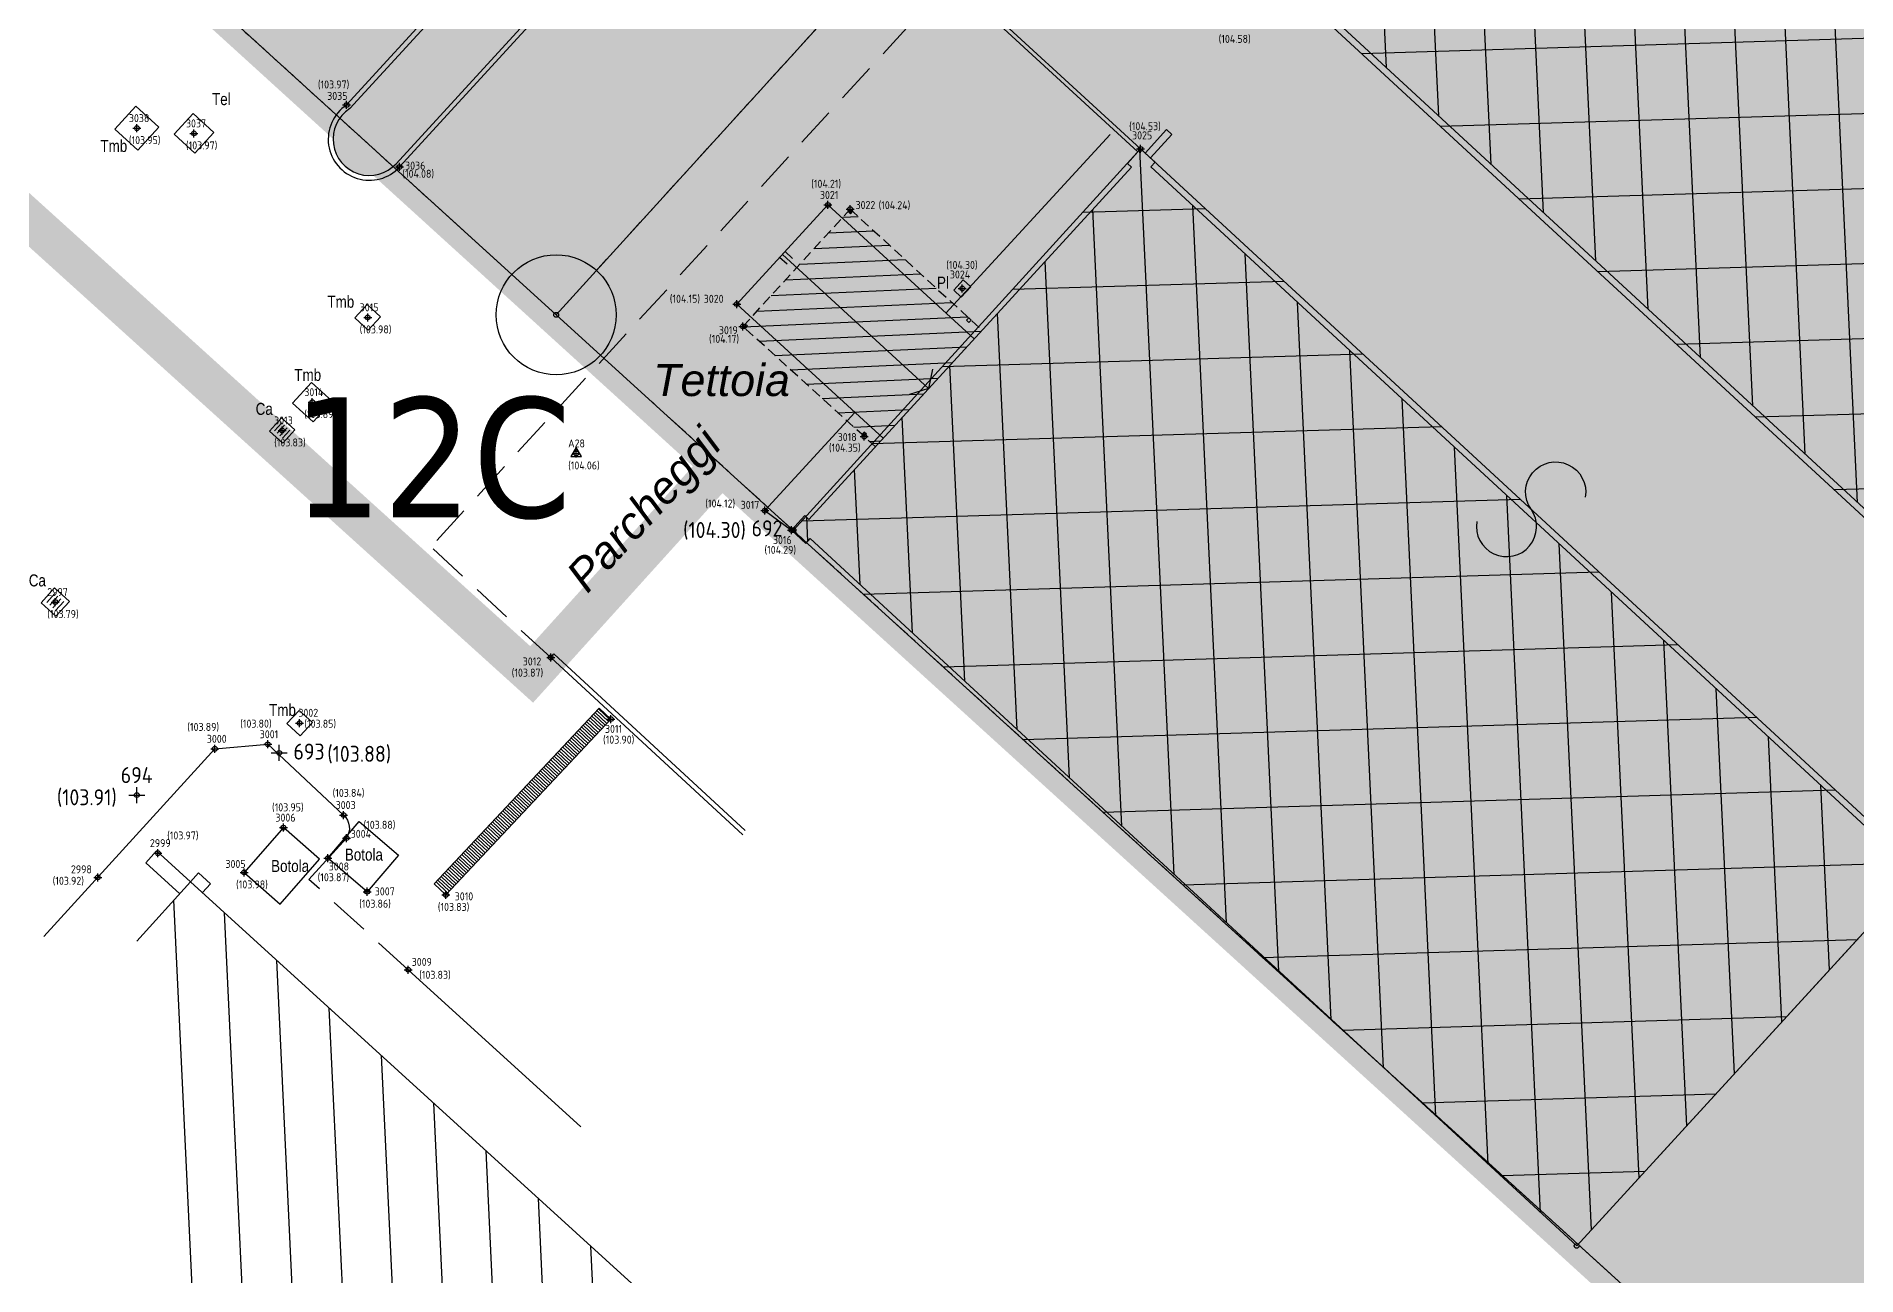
# Model space of a CAD drawing. Extents: x 9555 to 11275, y -8412 to -6382.
# Drawn here: x 10442.06 to 10487.55, y -7973.32 to -7942.36 of the extents above; entities that cross this region are included whole.
import ezdxf
from ezdxf.enums import TextEntityAlignment as Align

# ---------------------------------------------------------------- set-up
doc = ezdxf.new("R2010")
doc.units = 0
doc.header["$MEASUREMENT"] = 0
doc.header["$XCLIPFRAME"] = 2
doc.header["$PDMODE"] = 33
doc.header["$PDSIZE"] = 0.12
for name, pattern in [('DASHEDX2', [1.5, 1, -0.5]), ('HIDDEN', [0.375, 0.25, -0.125]), ('PHANTOM2', [1.25, 0.625, -0.125, 0.125, -0.125, 0.125, -0.125]), ('TRATTEGGIATA', [0.75, 0.5, -0.25])]:
    doc.linetypes.add(name, pattern=pattern)
doc.layers.get('0').update_dxf_attribs({"color": 53, "lineweight": 50})
for name, color, linetype in [('01_PROG', 7, 'Continuous'), ('02_CAT', 7, 'Continuous'), ('Conf Lotti-Retino', 253, 'Continuous'), ('Conf Lotti_xLIMITE Comparto', 30, 'DASHEDX2'), ('Conf-N', 7, 'Continuous'), ('Conf-P', 2, 'Continuous'), ('GEI-Nome_P', 6, 'Continuous'), ('GEI-Punti', 7, 'Continuous'), ('Gei-Punti_3D', 3, 'Continuous'), ('GEI-Quote_P', 3, 'Continuous'), ('GEI-Simboli', 6, 'Continuous'), ('Immagine', 181, 'Continuous'), ('Ril-Aiuola_Retino', 85, 'Continuous'), ('Ril-Fabbr-Tettoia', 7, 'HIDDEN'), ('Ril-Fabbr_Retino', 8, 'Continuous'), ('Ril-Muro', 6, 'Continuous'), ('Ril-Strada', 4, 'Continuous'), ('Ril-Struttura_Rampa', 4, 'Continuous'), ('Ril-Tomb_Botola', 8, 'Continuous'), ('Ril-Tomb_CADITOIA-Chiusino', 5, 'Continuous'), ('Ril-Tomb_GrigliaScoloAcque', 174, 'Continuous'), ('Ril-Tomb_Plastica', 5, 'Continuous'), ('Ril-Tomb_Telefono', 5, 'Continuous'), ('Ril-Tombino', 5, 'Continuous')]:
    doc.layers.add(name, color=color, linetype=linetype)
for name, color, linetype, lineweight in [('Conf Lotti', 2, 'PHANTOM2', 30), ('Fgl.957D_Estratto', 162, 'Continuous', 30), ('Fgl.957E_Estratto', 5, 'Continuous', 30), ('Fr02 Fgl. 957E', 150, 'Continuous', 30), ('Ril-Fabbr', 9, 'Continuous', 30), ('x Area Rilievo', 1, 'Continuous', 15)]:
    doc.layers.add(name, color=color, linetype=linetype, lineweight=lineweight)
doc.layers.add('Gei-Nome_p(OFF)', color=251, linetype='Continuous', plot=False)
doc.styles.add('ArialCorsivo', font='ariali.ttf')
doc.styles.add('HELVLA', font='helvl', dxfattribs={"width": 0.8})
doc.styles.get("Standard").update_dxf_attribs({"font": 'isocp.shx'})
doc.styles.add('Tahoma', font='tahoma.ttf')
picture_1 = doc.add_image_def('image1.png', size_in_pixel=(3510, 4950))
picture_2 = doc.add_image_def('image2.png', size_in_pixel=(4950, 3510))
picture_3 = doc.add_image_def('image3.png', size_in_pixel=(3510, 4950))

# ---------------------------------------------------------------- blocks, each defined once
blk = doc.blocks.new('TCa-a')
at = {"layer": 'Ril-Tomb_CADITOIA-Chiusino'}
for p, q in [((-0.15, 0.15), (0.15, 0.15)), ((-0.15, 0.05), (0.15, 0.05)), ((-0.15, -0.05), (0.15, -0.05)), ((-0.15, -0.15), (0.15, -0.15))]:
    blk.add_line(p, q, dxfattribs=at)
blk.add_lwpolyline([(-0.25, -0.25), (0.25, -0.25), (0.25, 0.25), (-0.25, 0.25)], close=True, dxfattribs=at)
blk = doc.blocks.new('P-Lotto')
at = {"layer": 'Conf-N'}
blk.add_circle((0, 0), 1.5, dxfattribs=at)
at = {"layer": 'Conf-P'}
blk.add_point((0, 0), dxfattribs=at)
blk = doc.blocks.new('20043-1_Prog-Confini')
at = {"layer": 'Conf Lotti-Retino'}
h = blk.add_hatch(color=256, dxfattribs=at)
h.paths.add_polyline_path([(10440.904, -7860.831), (10481.594, -7897.835), (10443.955, -7939.223), (10455.053, -7949.315), (10501.476, -7898.267), (10547.189, -7848.002), (10411.97, -7725.031), (10340.578, -7745.23), (10225.512, -7871.756), (10219.572, -7866.354), (10165.524, -7925.785), (10195.694, -7953.18), (10249.907, -8002.481), (10270.622, -8021.32), (10278.897, -8012.22), (10188.639, -7930.138), (10307.726, -7799.19), (10366.912, -7853.014), (10397.984, -7881.272), (10388.565, -7891.63), (10401.881, -7903.74)])
h.paths.add_polyline_path([(10406.058, -7872.394), (10374.985, -7844.136), (10315.8, -7790.312), (10347.147, -7755.842), (10408.825, -7738.391), (10442.939, -7769.415), (10528.018, -7846.787), (10491.686, -7886.738), (10437.68, -7837.623)], flags=16)
blk.add_hatch(color=41, dxfattribs=at).paths.add_polyline_path([(10455.053, -7949.315), (10542.721, -8029.042), (10562.905, -8006.848), (10508.899, -7957.733), (10535.138, -7928.88), (10501.476, -7898.267)])
at = {"layer": 'Conf Lotti'}
for p, q in [((10455.053, -7949.315), (10547.189, -7848.002)), ((10443.955, -7939.223), (10542.721, -8029.042))]:
    blk.add_line(p, q, dxfattribs=at)
at = {"layer": 'Conf Lotti_xLIMITE Comparto', "const_width": 1}
blk.add_lwpolyline([(10220.161, -8076.806), (10388.565, -7891.63), (10442.571, -7940.744), (10443.955, -7939.223), (10542.721, -8029.042), (10562.905, -8006.848), (10508.899, -7957.733), (10535.138, -7928.88), (10501.476, -7898.267), (10547.189, -7848.002), (10411.97, -7725.031), (10340.578, -7745.23), (10225.512, -7871.756), (10219.572, -7866.354), (10165.524, -7925.785), (10195.694, -7953.18), (10145.19, -8008.626)], close=True, dxfattribs=at)
at = {"layer": 'Conf-P'}
blk.add_blockref('P-Lotto', (10455.053, -7949.315), dxfattribs=at)
at = {"layer": 'Conf-N', "style": 'Tahoma'}
blk.add_text('12C', height=3, dxfattribs=at).set_placement((10448.461, -7954.379))
blk = doc.blocks.new('-Fgl. 957D Estratto Foglio Intero_PostFR1')
at = {"layer": 'Immagine'}
image = blk.add_image(picture_1, insert=(10047.107, -8052.467), size_in_units=(594.323, 838.148), rotation=0.001621, dxfattribs=at)
image.set_boundary_path([(307.502, 335.181), (3170.12, 4586.921)])
image.dxf.flags = 15
blk = doc.blocks.new('-Fgl. 957E Estratto Foglio Intero_PostFR2')
at = {"layer": 'Immagine'}
image = blk.add_image(picture_2, insert=(9917.284, -8422.509), size_in_units=(838.183, 594.348), rotation=0.00109, dxfattribs=at)
image.set_boundary_path([(308.756, 193.629), (4680.161, 3410.458)])
image.dxf.flags = 15
blk = doc.blocks.new('-Fgl. 958 Estratto Foglio Intero_PostFR3')
at = {"layer": 'Immagine'}
image = blk.add_image(picture_3, insert=(9716.786, -8308.175), size_in_units=(1485.814, 2095.379), rotation=-0.001044, dxfattribs=at)
image.set_boundary_path([(486.986, 415.0435), (2987.88, 4584.8433)])
image.dxf.flags = 15
blk = doc.blocks.new('- Fogli_Unione (Estratti_20043_SpostatoComeAll.957E_SuRIL_PostFR1-FR2-FR3 (2021-02-08)')
for name in ['-Fgl. 958 Estratto Foglio Intero_PostFR3', '-Fgl. 957D Estratto Foglio Intero_PostFR1', '-Fgl. 957E Estratto Foglio Intero_PostFR2']:
    blk.add_blockref(name, (0, 0))
blk = doc.blocks.new('2493-1_PostFRAZ')
at = {"layer": 'Fgl.957D_Estratto', "lineweight": -3}
h = blk.add_hatch(dxfattribs=at)
h.set_pattern_fill('ANSI31', color=174, scale=15, angle=316.73122, style=0)
h.paths.add_polyline_path([(10469.659, -7945.171), (10460.978, -7954.703), (10480.592, -7972.541), (10489.177, -7963.178)])
h.paths.add_polyline_path([(10495.383, -7971.187), (10488.244, -7979.499), (10503.149, -7993.055), (10510.965, -7984.942)])
h.paths.add_polyline_path([(10506.086, -7905.521), (10497.33, -7915.068), (10516.808, -7933.039), (10525.673, -7923.37)])
h.paths.add_polyline_path([(10504.69, -7946.257), (10485.176, -7928.254), (10493.912, -7918.708), (10513.434, -7936.719)])
h.paths.add_polyline_path([(10501.301, -7949.953), (10481.786, -7931.948), (10473.387, -7941.127), (10492.893, -7959.124)])
at = {"layer": 'Fgl.957E_Estratto'}
blk.add_lwpolyline([(10501.301, -7949.953), (10481.786, -7931.948), (10473.387, -7941.127), (10492.893, -7959.124)], close=True, dxfattribs=at)
for points in [[(10460.978, -7954.703), (10469.659, -7945.171)], [(10480.557, -7972.579), (10489.177, -7963.178), (10469.659, -7945.171)]]:
    blk.add_lwpolyline(points, dxfattribs=at)
blk.add_lwpolyline([(10478.063, -7954.478, 1.496606), (10479.418, -7954.174, -1.496606), (10480.772, -7953.87)], format="xyb", dxfattribs=at)
at = {"layer": 'Fr02 Fgl. 957E'}
blk.add_line((10455.053, -7949.315), (10443.955, -7939.223), dxfattribs=at)
for points in [[(10490.588, -7910.24), (10455.053, -7949.315), (10460.978, -7954.703)], [(10480.592, -7972.541), (10488.244, -7979.499)]]:
    blk.add_lwpolyline(points, dxfattribs=at)
at = {"layer": 'Fr02 Fgl. 957E', "color": 140}
blk.add_lwpolyline([(10460.978, -7954.703), (10480.592, -7972.541)], dxfattribs=at)
at = {"layer": '02_CAT'}
blk.add_blockref('- Fogli_Unione (Estratti_20043_SpostatoComeAll.957E_SuRIL_PostFR1-FR2-FR3 (2021-02-08)', (2.401, 6.764), dxfattribs=at)

msp = doc.modelspace()

# ---------------------------------------------------------------- hatches: boundary and pattern name
at = {"layer": 'Ril-Aiuola_Retino'}
h = msp.add_hatch(dxfattribs=at)
h.set_pattern_fill('TEXTURE', color=256, scale=1.5, angle=90)
h.set_pattern_definition([(90, (-0.72, 1.08), (-1.14, 0.66), [0.06, -1.005, 0.045, -0.435, 0.09, -1.065]), (100, (-1.335, 0.795), (-1.42672142, 0.40338068), [0.105, -0.255, 0.135, -0.795, 0.075, -0.99]), (110, (-0.855, 0.645), (-1.104881267, 0.66735477), [0.12, -0.825, 0.105, -0.615, 0.075, -0.48]), (120, (-0.765, 1.08), (-1.27025934, -0.10984628), [0.075, -0.495, 0.06, -0.735, 0.045, -0.975]), (130, (-1.095, 0.66), (-1.081851777, 0.169179587), [0.06, -0.66, 0.045, -0.42, 0.12, -0.765]), (140, (-0.555, 0.885), (-1.17866747, -0.40123932), [0.03, -0.555, 0.075, -0.915, 0.09, -0.465]), (150, (-0.66, 0.93), (-1.11853829, -0.49736515), [0.075, -0.615, 0.03, -0.72, 0.06, -0.555]), (160, (-0.48, 0.765), (-1.07793424, -0.54946135), [0.045, -0.285, 0.09, -0.48, 0.06, -0.66]), (170, (-1.365, 0.84), (-0.82359725, -1.04282672), [0.105, -0.66, 0.045, -0.78, 0.09, -0.735]), (180, (-0.72, 0.93), (-0.555, -1.32), [0.09, -0.465, 0.06, -0.915, 0.03, -0.93]), (190, (-1.185, 0.69), (-0.72572646, -1.239857295), [0.105, -0.585, 0.09, -0.48, 0.105, -1.095]), (200, (-0.33, 0.585), (-0.40845569, -1.20220171), [0.12, -0.39, 0.06, -0.795, 0.09, -0.87]), (210, (-0.51, 0.18), (-0.14246134, -1.43324972), [0.075, -1.005, 0.09, -0.465, 0.105, -0.615]), (220, (-0.18, 0.51), (-0.356330406, -1.395538836), [0.045, -0.33, 0.06, -0.645, 0.12, -0.84]), (230, (-1.38, 0.06), (0.17102844, -1.10298426), [0.09, -0.54, 0.105, -0.465, 0.06, -0.63]), (240, (-0.09, 1.305), (0.60383629, -1.02412486), [0.06, -0.42, 0.12, -0.93, 0.105, -0.855]), (250, (-0.93, 0.315), (0.81214345, -1.18950537), [0.09, -0.63, 0.075, -0.57, 0.06, -0.915]), (260, (-0.57, 0.405), (0.845615826, -1.078220235), [0.135, -0.495, 0.09, -0.675, 0.12, -0.66])])
h.paths.add_polyline_path([(10421.277, -7874.588), (10418.837, -7872.375), (10418.767, -7872.375), (10415.857, -7875.578), (10418.298, -7877.866)])
h.paths.add_polyline_path([(10418.625, -7874.349, -1), (10419.125, -7874.349, -1)], flags=16)
h.paths.add_polyline_path([(10366.64, -7934.316), (10366.22, -7933.14, -0.221447), (10363.715, -7933.153), (10356.141, -7941.233), (10348.064, -7950.231, 0.679608), (10350.238, -7952.359), (10350.758, -7952.048), (10350.541, -7951.847), (10357.644, -7944.175)])
h.paths.add_polyline_path([(10356.517, -7942.781), (10356.15, -7943.19), (10355.74, -7942.823), (10356.108, -7942.413)], flags=16)
h.paths.add_polyline_path([(10354.108, -7945.641), (10353.574, -7946.236), (10352.979, -7945.701), (10353.513, -7945.106)], flags=16)
h.paths.add_polyline_path([(10376.527, -7923.496), (10374.281, -7921.441), (10374.273, -7921.441), (10371.294, -7924.727), (10371.191, -7925.686), (10370.474, -7926.5), (10370.474, -7926.451), (10369.553, -7926.669), (10369.065, -7927.265), (10372.366, -7928.042)])
edge = h.paths.add_edge_path(flags=16)
edge.add_ellipse((10370.869, -7926.24), major_axis=(-0.158, -0.158), ratio=0.447214, start_angle=0, end_angle=360)
edge.add_line((10371.033, -7926.24), (10370.988, -7926.24))
edge.add_ellipse((10370.869, -7926.24), major_axis=(-0.158, -0.158), ratio=0.447214, start_angle=0, end_angle=360)
edge.add_line((10370.705, -7926.24), (10370.749, -7926.24))
edge = h.paths.add_edge_path(flags=16)
edge.add_ellipse((10370.869, -7926.24), major_axis=(-0.158, -0.158), ratio=0.447214, start_angle=0, end_angle=360)
h.paths.add_polyline_path([(10391.814, -7906.792), (10389.46, -7904.684), (10376.513, -7918.969), (10378.775, -7921.04)])
h.paths.add_polyline_path([(10449.631, -7852.169), (10445.877, -7854.903), (10443.598, -7857.444), (10467.061, -7878.931), (10468.6, -7877.263), (10459.662, -7865.327)])
h.paths.add_polyline_path([(10447.756, -7858.176, -1), (10447.256, -7858.176, -1)], flags=16)
h.paths.add_polyline_path([(10452.923, -7862.827, -1), (10452.423, -7862.827, -1)], flags=16)
h.paths.add_polyline_path([(10457.617, -7867.317, -1), (10457.117, -7867.317, -1)], flags=16)
h.paths.add_polyline_path([(10461.858, -7871.503, -1), (10461.458, -7871.503, -1)], flags=16)
h.paths.add_polyline_path([(10466.48, -7875.691, -1), (10465.98, -7875.691, -1)], flags=16)
h.paths.add_polyline_path([(10442.633, -7852.719), (10439.683, -7850.073), (10437.07, -7852.987), (10438.942, -7854.663), (10439.942, -7853.545), (10440.925, -7854.546)])
h.paths.add_polyline_path([(10439.601, -7851.025, -1), (10440.201, -7851.025, -1)], flags=16)
h.paths.add_polyline_path([(10436.565, -7857.765), (10434.075, -7855.528), (10421.405, -7869.471), (10423.884, -7871.719)])
h.paths.add_polyline_path([(10432.223, -7859.253, -1), (10432.723, -7859.253, -1)], flags=16)
h.paths.add_polyline_path([(10428.227, -7864.357, -1), (10427.727, -7864.357, -1)], flags=16)
h.paths.add_polyline_path([(10423.728, -7869.501, -1), (10423.128, -7869.501, -1)], flags=16)
h.paths.add_polyline_path([(10415.899, -7880.521), (10413.419, -7878.239), (10395.983, -7897.519), (10398.381, -7899.745)])
h.paths.add_polyline_path([(10412.528, -7881.195, -1), (10413.228, -7881.195, -1)], flags=16)
h.paths.add_polyline_path([(10408.427, -7886.461, -1), (10407.927, -7886.461, -1)], flags=16)
h.paths.add_polyline_path([(10403.817, -7891.468, -1), (10403.367, -7891.468, -1)], flags=16)
h.paths.add_polyline_path([(10399.337, -7896.598, -1), (10398.537, -7896.598, -1)], flags=16)
edge = h.paths.add_edge_path()
edge.add_line((10337.975, -7966.122), (10345.57, -7957.795))
edge.add_arc((10344.121, -7956.981), 1.662, 330.6636, 483.5402)
edge.add_line((10343.203, -7955.595), (10335.607, -7963.922))
edge.add_arc((10337.056, -7964.736), 1.662, 150.6636, 303.5402)
edge = h.paths.add_edge_path(flags=16)
edge.add_ellipse((10343.602, -7955.995), major_axis=(0.125, 0.136), ratio=0.702703, start_angle=0, end_angle=360)
edge = h.paths.add_edge_path(flags=16)
edge.add_arc((10340.588, -7960.779), 0.2, 0, 360)
h.paths.add_polyline_path([(10356.194, -7942.401), (10356.793, -7942.401), (10356.793, -7941.978), (10356.194, -7941.978)], flags=24)
h.paths.add_polyline_path([(10337.612, -7962.717), (10338.203, -7963.256), (10338.743, -7962.665), (10338.152, -7962.126)], flags=16)
h.paths.add_polyline_path([(10336.928, -7963.891), (10337.371, -7964.296), (10337.775, -7963.852), (10337.332, -7963.448)], flags=16)
h = msp.add_hatch(dxfattribs=at)
h.set_pattern_fill('TEXTURE', color=256, scale=2, angle=90, style=0)
h.set_pattern_definition([(90, (-0.96, 1.44), (-1.52, 0.88), [0.08, -1.34, 0.06, -0.58, 0.12, -1.42]), (100, (-1.78, 1.06), (-1.90229523, 0.5378409), [0.14, -0.34, 0.18, -1.06, 0.1, -1.32]), (110, (-1.14, 0.86), (-1.47317502, 0.88980636), [0.16, -1.1, 0.14, -0.82, 0.1, -0.64]), (120, (-1.02, 1.44), (-1.69367912, -0.14646171), [0.1, -0.66, 0.08, -0.98, 0.06, -1.3]), (130, (-1.46, 0.88), (-1.442469036, 0.22557278), [0.08, -0.88, 0.06, -0.56, 0.16, -1.02]), (140, (-0.74, 1.18), (-1.57155663, -0.53498576), [0.04, -0.74, 0.1, -1.22, 0.12, -0.62]), (150, (-0.88, 1.24), (-1.49138439, -0.66315353), [0.1, -0.82, 0.04, -0.96, 0.08, -0.74]), (160, (-0.64, 1.02), (-1.43724565, -0.73261513), [0.06, -0.38, 0.12, -0.64, 0.08, -0.88]), (170, (-1.82, 1.12), (-1.09812967, -1.39043563), [0.14, -0.88, 0.06, -1.04, 0.12, -0.98]), (180, (-0.96, 1.24), (-0.74, -1.76), [0.12, -0.62, 0.08, -1.22, 0.04, -1.24]), (190, (-1.58, 0.92), (-0.96763527, -1.65314306), [0.14, -0.78, 0.12, -0.64, 0.14, -1.46]), (200, (-0.44, 0.78), (-0.54460759, -1.60293561), [0.16, -0.52, 0.08, -1.06, 0.12, -1.16]), (210, (-0.68, 0.24), (-0.18994845, -1.91099963), [0.1, -1.34, 0.12, -0.62, 0.14, -0.82]), (220, (-0.24, 0.68), (-0.47510721, -1.86071845), [0.06, -0.44, 0.08, -0.86, 0.16, -1.12]), (230, (-1.84, 0.08), (0.22803792, -1.47064568), [0.12, -0.72, 0.14, -0.62, 0.08, -0.84]), (240, (-0.12, 1.74), (0.80511506, -1.36549981), [0.08, -0.56, 0.16, -1.24, 0.14, -1.14]), (250, (-1.24, 0.42), (1.08285793, -1.58600716), [0.12, -0.84, 0.1, -0.76, 0.08, -1.22]), (260, (-0.76, 0.54), (1.12748777, -1.43762698), [0.18, -0.66, 0.12, -0.9, 0.16, -0.88])])
edge = h.paths.add_edge_path()
edge.add_line((10457.373, -7936.003), (10449.894, -7944.164))
edge.add_arc((10450.382, -7944.928), 0.906, 122.5811, 317.4948)
edge.add_line((10451.05, -7945.54), (10458.708, -7937.184))
edge.add_arc((10458.082, -7936.546), 0.893, 314.4283, 502.5668)
edge = h.paths.add_edge_path(flags=16)
edge.add_arc((10454.405, -7940.874), 0.0997, 0, 360)
edge = h.paths.add_edge_path()
edge.add_line((10469.525, -7922.564), (10462.803, -7929.985))
edge.add_arc((10463.462, -7930.555), 0.871, 139.0626, 314.4495)
edge.add_line((10464.072, -7931.177), (10470.885, -7923.762))
edge.add_arc((10470.181, -7923.191), 0.907, 320.9476, 496.2926)
h.paths.add_polyline_path([(10463.744, -7930.448), (10464.149, -7930.82), (10464.521, -7930.415), (10464.116, -7930.043)], flags=16)
h.paths.add_polyline_path([(10464.506, -7929.366), (10465.351, -7928.445), (10464.821, -7927.958), (10463.975, -7928.879)], flags=16)
edge = h.paths.add_edge_path(flags=16)
edge.add_arc((10466.931, -7926.692), 0.0997, 0, 360)
edge = h.paths.add_edge_path()
edge.add_line((10485.513, -7907.616), (10476.106, -7918.04))
edge.add_arc((10475.441, -7917.432), 0.901, 137.0647, 317.5877, ccw=False)
edge.add_line((10474.781, -7916.819), (10484.238, -7906.467))
edge.add_arc((10484.398, -7907.571), 1.116, -2.3025, 98.2523, ccw=False)
edge = h.paths.add_edge_path(flags=16)
edge.add_arc((10480.573, -7911.847), 0.0997, 0, 360)
h.paths.add_polyline_path([(10480.301, -7912.588), (10480.706, -7912.145), (10480.263, -7911.74), (10479.858, -7912.183)], flags=16)
h.paths.add_polyline_path([(10430.203, -7945.198), (10428.831, -7946.596), (10430.229, -7947.968), (10431.601, -7946.569)])
at = {"layer": 'Ril-Fabbr_Retino'}
h = msp.add_hatch(dxfattribs=at)
h.set_pattern_fill('ANSI31', color=256, scale=10, angle=47.7)
edge = h.paths.add_edge_path()
edge.add_line((10469.912, -7945.62), (10470.02, -7945.502))
edge.add_line((10470.02, -7945.502), (10469.659, -7945.171))
edge.add_line((10469.659, -7945.171), (10469.328, -7945.532))
edge.add_line((10469.328, -7945.532), (10469.431, -7945.627))
edge.add_line((10469.431, -7945.627), (10461.367, -7954.427))
edge.add_line((10461.367, -7954.427), (10461.264, -7954.332))
edge.add_line((10461.264, -7954.332), (10460.933, -7954.694))
edge.add_line((10460.933, -7954.694), (10461.295, -7955.025))
edge.add_line((10461.295, -7955.025), (10461.403, -7954.907))
edge.add_line((10461.403, -7954.907), (10480.323, -7972.363))
edge.add_arc((10478.382, -7974.702), 3.04, 44.3007, 50.3101, ccw=False)
edge.add_line((10480.557, -7972.579), (10489.07, -7963.294))
edge.add_line((10489.07, -7963.294), (10469.912, -7945.62))
h.paths.add_polyline_path([(10501.194, -7950.069), (10482.039, -7932.397), (10482.147, -7932.279), (10481.786, -7931.948), (10481.455, -7932.309), (10481.558, -7932.404), (10473.821, -7940.86), (10473.717, -7940.766), (10473.387, -7941.127), (10473.495, -7941.226), (10473.495, -7941.226), (10473.748, -7941.458), (10473.856, -7941.34), (10493.002, -7959.005)])
h.paths.add_polyline_path([(10513.327, -7936.836), (10494.165, -7919.157), (10494.273, -7919.039), (10493.912, -7918.708), (10493.581, -7919.069), (10493.684, -7919.164), (10485.61, -7927.987), (10485.507, -7927.893), (10485.176, -7928.254), (10485.537, -7928.585), (10485.646, -7928.467), (10504.799, -7946.138)])
h.paths.add_polyline_path([(10525.673, -7923.37), (10506.294, -7905.963), (10506.402, -7905.845), (10506.04, -7905.515), (10505.709, -7905.876), (10505.813, -7905.97), (10497.743, -7914.782), (10497.64, -7914.688), (10497.309, -7915.049), (10497.671, -7915.38), (10497.779, -7915.262), (10516.918, -7932.92)])
h.paths.add_polyline_path([(10473.621, -7941.212), (10473.752, -7941.212), (10473.752, -7940.942), (10473.621, -7940.942)], flags=16)
h.paths.add_polyline_path([(10481.574, -7932.156), (10481.757, -7932.156), (10481.757, -7931.874), (10481.574, -7931.874)])
at = {"layer": 'Ril-Fabbr_Retino', "linetype": 'HIDDEN'}
h = msp.add_hatch(dxfattribs=at)
h.set_pattern_fill('ANSI31', color=251, scale=3, angle=-42.4403, style=0)
h.set_pattern_definition([(2.559741, (14067.6293, -10672.69917), (-0.016747893, 0.374625824), [])])
h.paths.add_polyline_path([(10462.401, -7946.676), (10459.72, -7949.605), (10463.032, -7952.611), (10465.698, -7949.7)])
at = {"layer": 'Ril-Fabbr_Retino'}
h = msp.add_hatch(dxfattribs=at)
h.set_pattern_fill('ANSI31', color=256, scale=10, angle=47.7)
h.paths.add_polyline_path([(10445.915, -7963.482), (10444.569, -7964.962, 0.497722), (10471.912, -7989.835), (10473.258, -7988.356)])
at = {"layer": 'Ril-Tomb_GrigliaScoloAcque', "ltscale": 0.5}
h = msp.add_hatch(dxfattribs=at)
h.set_pattern_fill('ANSI31', color=251, scale=0.5, angle=91.8015408)
h.paths.add_polyline_path([(10456.421, -7959.415), (10452.294, -7963.809), (10452.003, -7963.536), (10456.129, -7959.141)])

# ---------------------------------------------------------------- linework, layer by layer
at = {"layer": 'Gei-Nome_p(OFF)'}
for p in [(10460.984, -7954.696), (10448.131, -7960.261), (10444.571, -7961.315)]:
    msp.add_point(p, dxfattribs=at)
at = {"layer": 'GEI-Punti', "lineweight": 30}
msp.add_lwpolyline([(10455.552, -7952.629), (10455.422, -7952.854), (10455.682, -7952.854)], close=True, dxfattribs=at)
at = {"layer": 'GEI-Punti'}
for p in [(10449.816, -7944.072), (10444.574, -7944.651), (10446, -7944.782), (10469.659, -7945.171), (10451.138, -7945.621), (10461.844, -7946.571), (10462.401, -7946.676), (10465.202, -7948.657), (10450.342, -7949.379), (10459.566, -7949.046), (10459.72, -7949.605), (10448.958, -7951.498), (10448.203, -7952.205), (10462.752, -7952.356), (10455.552, -7952.779), (10460.27, -7954.208), (10460.933, -7954.694), (10442.534, -7956.491), (10454.917, -7957.877), (10456.421, -7959.415), (10448.641, -7959.516), (10446.522, -7960.159), (10447.844, -7960.045), (10448.236, -7962.128), (10449.741, -7961.814), (10449.812, -7962.389), (10445.099, -7962.765), (10449.349, -7962.889), (10443.596, -7963.372), (10447.253, -7963.247), (10450.329, -7963.728), (10452.294, -7963.809), (10451.355, -7965.678), (10480.557, -7972.579)]:
    msp.add_point(p, dxfattribs=at)
at = {"layer": 'Gei-Punti_3D'}
for p in [(10449.816, -7944.072, 103.97), (10444.574, -7944.651, 103.953), (10446, -7944.782, 103.969), (10469.659, -7945.171, 104.526), (10451.138, -7945.621, 104.083), (10461.844, -7946.571, 104.208), (10462.401, -7946.676, 104.241), (10465.202, -7948.657, 104.298), (10450.342, -7949.379, 103.985), (10459.566, -7949.046, 104.152), (10459.72, -7949.605, 104.172), (10448.958, -7951.498, 103.89), (10448.203, -7952.205, 103.832), (10462.752, -7952.356, 104.348), (10455.552, -7952.779, 104.064), (10460.27, -7954.208, 104.122), (10460.933, -7954.694, 104.295), (10442.534, -7956.491, 103.787), (10454.917, -7957.877, 103.871), (10456.421, -7959.415, 103.904), (10448.641, -7959.516, 103.851), (10446.522, -7960.159, 103.886), (10447.844, -7960.045, 103.801), (10444.572, -7961.315, 103.91), (10448.236, -7962.128, 103.952), (10449.741, -7961.814, 103.84), (10449.812, -7962.389, 103.876), (10445.099, -7962.765, 103.968), (10449.349, -7962.889, 103.871), (10443.596, -7963.372, 103.924), (10447.253, -7963.247, 103.985), (10450.329, -7963.728, 103.861), (10452.294, -7963.809, 103.832), (10451.355, -7965.678, 103.832)]:
    msp.add_point(p, dxfattribs=at)
at = {"layer": 'GEI-Simboli'}
for p, q in [((10449.716, -7944.072), (10449.915, -7944.072)), ((10449.816, -7944.172), (10449.816, -7943.972)), ((10444.474, -7944.651), (10444.674, -7944.651)), ((10444.574, -7944.751), (10444.574, -7944.551)), ((10445.9, -7944.782), (10446.1, -7944.782)), ((10446, -7944.882), (10446, -7944.682)), ((10469.559, -7945.171), (10469.759, -7945.171)), ((10469.659, -7945.271), (10469.659, -7945.071)), ((10451.038, -7945.621), (10451.238, -7945.621)), ((10451.138, -7945.721), (10451.138, -7945.521)), ((10461.744, -7946.571), (10461.944, -7946.571)), ((10461.844, -7946.671), (10461.844, -7946.471)), ((10462.301, -7946.676), (10462.501, -7946.676)), ((10462.401, -7946.776), (10462.401, -7946.576)), ((10459.566, -7949.146), (10459.566, -7948.946)), ((10465.102, -7948.657), (10465.302, -7948.657)), ((10465.202, -7948.757), (10465.202, -7948.557)), ((10450.242, -7949.379), (10450.442, -7949.379)), ((10450.342, -7949.479), (10450.342, -7949.279)), ((10459.466, -7949.046), (10459.666, -7949.046)), ((10459.62, -7949.605), (10459.82, -7949.605)), ((10459.72, -7949.705), (10459.72, -7949.505)), ((10448.858, -7951.498), (10449.058, -7951.498)), ((10448.958, -7951.598), (10448.958, -7951.398)), ((10448.203, -7952.305), (10448.203, -7952.105)), ((10448.103, -7952.205), (10448.303, -7952.205)), ((10462.651, -7952.356), (10462.852, -7952.356)), ((10462.752, -7952.457), (10462.752, -7952.257)), ((10455.452, -7952.779), (10455.652, -7952.779)), ((10455.552, -7952.879), (10455.552, -7952.679)), ((10460.17, -7954.208), (10460.37, -7954.208)), ((10460.27, -7954.308), (10460.27, -7954.108)), ((10460.833, -7954.694), (10461.033, -7954.694)), ((10460.933, -7954.794), (10460.933, -7954.594)), ((10442.434, -7956.491), (10442.634, -7956.491)), ((10442.534, -7956.591), (10442.534, -7956.391)), ((10454.817, -7957.877), (10455.017, -7957.877)), ((10454.917, -7957.977), (10454.917, -7957.778)), ((10448.641, -7959.616), (10448.641, -7959.416)), ((10456.321, -7959.415), (10456.521, -7959.415)), ((10456.421, -7959.515), (10456.421, -7959.315)), ((10448.541, -7959.516), (10448.741, -7959.516)), ((10446.422, -7960.159), (10446.621, -7960.159)), ((10446.522, -7960.259), (10446.522, -7960.059)), ((10447.744, -7960.045), (10447.943, -7960.045)), ((10447.844, -7960.145), (10447.844, -7959.945)), ((10447.931, -7960.261), (10448.331, -7960.261)), ((10448.131, -7960.461), (10448.131, -7960.061)), ((10444.571, -7961.515), (10444.571, -7961.115)), ((10444.371, -7961.315), (10444.771, -7961.315)), ((10448.136, -7962.128), (10448.336, -7962.128)), ((10448.236, -7962.228), (10448.236, -7962.028)), ((10449.641, -7961.814), (10449.841, -7961.814)), ((10449.741, -7961.913), (10449.741, -7961.713)), ((10449.712, -7962.389), (10449.912, -7962.389)), ((10449.812, -7962.489), (10449.812, -7962.289)), ((10444.999, -7962.765), (10445.199, -7962.765)), ((10445.099, -7962.865), (10445.099, -7962.665)), ((10449.249, -7962.889), (10449.449, -7962.889)), ((10449.349, -7962.989), (10449.349, -7962.789)), ((10443.496, -7963.372), (10443.696, -7963.372)), ((10443.596, -7963.472), (10443.596, -7963.272)), ((10447.153, -7963.247), (10447.353, -7963.247)), ((10447.253, -7963.347), (10447.253, -7963.147)), ((10450.229, -7963.728), (10450.429, -7963.728)), ((10450.329, -7963.828), (10450.329, -7963.628)), ((10452.194, -7963.809), (10452.395, -7963.809)), ((10452.294, -7963.909), (10452.294, -7963.709)), ((10451.255, -7965.678), (10451.455, -7965.678)), ((10451.355, -7965.778), (10451.355, -7965.578))]:
    msp.add_line(p, q, dxfattribs=at)
at = {"layer": 'Ril-Fabbr'}
msp.add_lwpolyline([(10493.002, -7959.005), (10501.194, -7950.069), (10482.039, -7932.397), (10482.147, -7932.279), (10481.786, -7931.948), (10481.455, -7932.309), (10481.558, -7932.404), (10473.821, -7940.86), (10473.717, -7940.766), (10473.387, -7941.127), (10473.748, -7941.458), (10473.856, -7941.34)], close=True, dxfattribs=at)
for points in [[(10489.067, -7963.292), (10469.912, -7945.62), (10470.02, -7945.502), (10469.659, -7945.171), (10469.328, -7945.532), (10469.431, -7945.627), (10461.367, -7954.427), (10461.264, -7954.332), (10460.933, -7954.694), (10461.295, -7955.025), (10461.403, -7954.907), (10480.557, -7972.579), (10489.07, -7963.294)], [(10444.569, -7964.962), (10445.915, -7963.482), (10473.258, -7988.356), (10471.912, -7989.835)]]:
    msp.add_lwpolyline(points, dxfattribs=at)
at = {"layer": 'Ril-Fabbr', "color": 7}
for points in [[(10445.915, -7963.482), (10445.065, -7962.709), (10444.795, -7963.004), (10445.646, -7963.778)], [(10445.915, -7963.482), (10446.117, -7963.261), (10446.413, -7963.53), (10446.211, -7963.752)]]:
    msp.add_lwpolyline(points, dxfattribs=at)
at = {"layer": 'Ril-Fabbr-Tettoia', "color": 7, "linetype": 'HIDDEN'}
msp.add_lwpolyline([(10463.032, -7952.611), (10459.72, -7949.605), (10462.401, -7946.676), (10465.698, -7949.7)], dxfattribs=at)
for points in [[(10462.347, -7946.735), (10462.406, -7946.789), (10462.46, -7946.73), (10462.401, -7946.676)], [(10465.308, -7949.451), (10465.367, -7949.505), (10465.421, -7949.446), (10465.362, -7949.392)], [(10459.72, -7949.605), (10459.779, -7949.659), (10459.833, -7949.6), (10459.774, -7949.546)], [(10462.693, -7952.302), (10462.752, -7952.356), (10462.806, -7952.298), (10462.747, -7952.243)]]:
    msp.add_lwpolyline(points, close=True, dxfattribs=at)
at = {"layer": 'Ril-Muro'}
msp.add_lwpolyline([(10469.77, -7945.273), (10470.308, -7944.685), (10470.441, -7944.806), (10469.903, -7945.394)], dxfattribs=at)
at = {"layer": 'Ril-Strada', "linetype": 'DASHEDX2'}
for p, q in [((10464.912, -7940.949), (10451.921, -7955.113)), ((10454.917, -7957.877), (10451.921, -7955.113)), ((10451.355, -7965.678), (10448.873, -7963.421))]:
    msp.add_line(p, q, dxfattribs=at)
at = {"layer": 'Ril-Strada'}
for p, q in [((10464.795, -7949.278), (10468.896, -7944.81)), ((10451.355, -7965.678), (10455.671, -7969.605))]:
    msp.add_line(p, q, dxfattribs=at)
for points in [[(10457.288, -7935.919), (10449.816, -7944.072, 1.130392), (10451.138, -7945.621), (10458.786, -7937.276, 1.070152)], [(10457.373, -7936.003), (10449.894, -7944.164, 1.139416), (10451.05, -7945.54), (10458.708, -7937.184, 1.073669)]]:
    msp.add_lwpolyline(points, format="xyb", close=True, dxfattribs=at)
for points in [[(10469.659, -7945.171), (10464.98, -7940.876), (10464.912, -7940.949), (10469.591, -7945.244)], [(10462.521, -7951.756), (10460.27, -7954.208), (10460.933, -7954.694)], [(10459.716, -7962.305), (10454.917, -7957.877), (10454.998, -7957.789), (10459.777, -7962.198)]]:
    msp.add_lwpolyline(points, dxfattribs=at)
msp.add_lwpolyline([(10442.25, -7964.851), (10446.522, -7960.159), (10447.844, -7960.045), (10449.741, -7961.814, -0.363719), (10449.812, -7962.389), (10448.873, -7963.421)], format="xyb", dxfattribs=at)
at = {"layer": 'Ril-Struttura_Rampa', "color": 8}
for p, q in [((10460.822, -7948.051), (10460.637, -7947.882)), ((10460.705, -7947.809), (10464.362, -7951.159)), ((10460.957, -7947.904), (10460.773, -7947.735))]:
    msp.add_line(p, q, dxfattribs=at)
for points in [[(10459.566, -7949.046), (10461.844, -7946.571), (10465.498, -7949.919)], [(10459.566, -7949.046), (10463.225, -7952.399)], [(10464.461, -7950.669), (10464.362, -7951.159), (10463.882, -7951.302)]]:
    msp.add_lwpolyline(points, dxfattribs=at)
at = {"layer": 'Ril-Tomb_Botola'}
for points in [[(10447.253, -7963.247), (10448.155, -7964.039), (10449.138, -7962.92), (10448.236, -7962.128)], [(10451.109, -7962.816), (10450.329, -7963.728), (10449.349, -7962.889), (10450.129, -7961.977)]]:
    msp.add_lwpolyline(points, close=True, dxfattribs=at)
at = {"layer": 'Ril-Tomb_GrigliaScoloAcque', "ltscale": 0.5}
msp.add_lwpolyline([(10456.129, -7959.141), (10452.003, -7963.536), (10452.294, -7963.809), (10456.421, -7959.415)], close=True, dxfattribs=at)
at = {"layer": 'Ril-Tomb_Plastica'}
msp.add_lwpolyline([(10465.176, -7948.871), (10464.992, -7948.702), (10465.228, -7948.444), (10465.413, -7948.613)], close=True, dxfattribs=at)
at = {"layer": 'Ril-Tomb_Telefono'}
msp.add_lwpolyline([(10445.977, -7944.287), (10445.505, -7944.805), (10446.022, -7945.276), (10446.494, -7944.759)], close=True, dxfattribs=at)
at = {"layer": 'Ril-Tombino'}
for points in [[(10444.549, -7944.1), (10444.023, -7944.676), (10444.599, -7945.202), (10445.125, -7944.626)], [(10450.66, -7949.364), (10450.356, -7949.697), (10450.024, -7949.394), (10450.327, -7949.061)], [(10448.935, -7951.003), (10448.464, -7951.52), (10448.981, -7951.992), (10449.452, -7951.475)], [(10448.626, -7959.198), (10448.323, -7959.53), (10448.655, -7959.834), (10448.959, -7959.501)]]:
    msp.add_lwpolyline(points, close=True, dxfattribs=at)
at = {"layer": 'x Area Rilievo', "linetype": 'TRATTEGGIATA', "lineweight": 0, "ltscale": 10, "const_width": 1}
msp.add_lwpolyline([(10561.071, -7840.391), (10415.946, -7709.147), (10326.96, -7738.791), (10288.996, -7748.932), (10283.895, -7766.399), (10280.736, -7779.083), (10263.249, -7802.296), (10149.988, -7927.536), (10182.712, -7957.129), (10084.037, -8066.241), (10054.064, -8039.135), (10024.505, -8071.821), (10019.775, -8077.051), (10070.409, -8122.842), (10149.878, -8034.968), (10222.804, -8100.918), (10229.342, -8093.529), (10229.342, -8093.529), (10397.888, -7907.157), (10402.978, -7911.76), (10454.44, -7958.3)], close=True, dxfattribs=at)

# ---------------------------------------------------------------- block references
at = {"layer": '01_PROG'}
msp.add_blockref('20043-1_Prog-Confini', (0, 0), dxfattribs=at)
at = {"layer": '02_CAT'}
msp.add_blockref('2493-1_PostFRAZ', (0, 0), dxfattribs=at)
at = {"layer": 'Ril-Tomb_CADITOIA-Chiusino', "xscale": 0.8999999999999321, "yscale": 0.8999999999999321, "zscale": 0.8999999999999321, "rotation": 227.6263288769109}
msp.add_blockref('TCa-a', (10448.203, -7952.205), dxfattribs=at)
at = {"layer": 'Ril-Tomb_CADITOIA-Chiusino', "rotation": 227.6263288769109}
msp.add_blockref('TCa-a', (10442.534, -7956.491), dxfattribs=at)

# ---------------------------------------------------------------- texts
at = {"layer": 'GEI-Nome_P'}
for s, height, p in [('3035', 0.2, (10449.33, -7943.945)), ('3038', 0.2, (10444.374, -7944.501)), ('3037', 0.2, (10445.8, -7944.632)), ('3025', 0.2, (10469.446, -7944.931)), ('3036', 0.2, (10451.277, -7945.687)), ('3021', 0.2, (10461.644, -7946.421)), ('3022', 0.2, (10462.534, -7946.671)), ('3024', 0.2, (10464.892, -7948.408)), ('3020', 0.2, (10458.741, -7949.015)), ('3015', 0.2, (10450.142, -7949.229)), ('3019', 0.2, (10459.119, -7949.8)), ('3014', 0.2, (10448.758, -7951.348)), ('3013', 0.2, (10448.004, -7952.055)), ('A28', 0.2, (10455.352, -7952.629)), ('3018', 0.2, (10462.088, -7952.47)), ('3017', 0.2, (10459.664, -7954.163)), ('3016', 0.2, (10460.47, -7955.042)), ('2997', 0.2, (10442.334, -7956.341)), ('3012', 0.2, (10454.217, -7958.076)), ('3002', 0.2, (10448.609, -7959.358)), ('3000', 0.2, (10446.322, -7960.009)), ('3001', 0.2, (10447.644, -7959.895)), ('3011', 0.2, (10456.272, -7959.761)), ('693', 0.4, (10448.487, -7960.428)), ('694', 0.4, (10444.171, -7961.015)), ('3003', 0.2, (10449.541, -7961.663)), ('3006', 0.2, (10448.036, -7961.978)), ('2999', 0.2, (10444.899, -7962.615)), ('3004', 0.2, (10449.917, -7962.382)), ('3005', 0.2, (10446.787, -7963.135)), ('3008', 0.2, (10449.368, -7963.199)), ('2998', 0.2, (10442.925, -7963.27)), ('3007', 0.2, (10450.519, -7963.821)), ('3010', 0.2, (10452.517, -7963.945)), ('3009', 0.2, (10451.442, -7965.582))]:
    msp.add_text(s, height=height, dxfattribs=at).set_placement(p)
at = {"layer": 'Gei-Nome_p(OFF)'}
for s, p in [('(104.30)', (10458.225, -7954.892)), ('692', (10459.938, -7954.85))]:
    msp.add_text(s, height=0.4, dxfattribs=at).set_placement(p)
at = {"layer": 'GEI-Quote_P'}
for s, height, p in [('(104.58)', 0.2, (10471.609, -7942.521)), ('(103.97)', 0.2, (10449.097, -7943.66)), ('(103.95)', 0.2, (10444.374, -7945.051)), ('(104.53)', 0.2, (10469.372, -7944.703)), ('(103.97)', 0.2, (10445.8, -7945.182)), ('(104.08)', 0.2, (10451.208, -7945.89)), ('(104.21)', 0.2, (10461.426, -7946.141)), ('(104.24)', 0.2, (10463.11, -7946.676)), ('(104.30)', 0.2, (10464.801, -7948.169)), ('(104.15)', 0.2, (10457.892, -7949.014)), ('(103.98)', 0.2, (10450.142, -7949.779)), ('(104.17)', 0.2, (10458.873, -7950.016)), ('(103.89)', 0.2, (10448.758, -7951.898)), ('(103.83)', 0.2, (10448.004, -7952.605)), ('(104.35)', 0.2, (10461.869, -7952.734)), ('(104.06)', 0.2, (10455.352, -7953.179)), ('(104.12)', 0.2, (10458.779, -7954.13)), ('(104.29)', 0.2, (10460.258, -7955.287)), ('(103.79)', 0.2, (10442.334, -7956.891)), ('(103.87)', 0.2, (10453.941, -7958.356)), ('(103.80)', 0.2, (10447.156, -7959.63)), ('(103.85)', 0.2, (10448.759, -7959.632)), ('(103.89)', 0.2, (10445.834, -7959.712)), ('(103.90)', 0.2, (10456.224, -7960.03)), ('(103.88)', 0.4, (10449.333, -7960.484)), ('(103.91)', 0.4, (10442.574, -7961.57)), ('(103.84)', 0.2, (10449.465, -7961.36)), ('(103.95)', 0.2, (10447.951, -7961.721)), ('(103.88)', 0.2, (10450.238, -7962.157)), ('(103.97)', 0.2, (10445.33, -7962.424)), ('(103.92)', 0.2, (10442.469, -7963.556)), ('(103.98)', 0.2, (10447.053, -7963.647)), ('(103.87)', 0.2, (10449.091, -7963.468)), ('(103.86)', 0.2, (10450.129, -7964.128)), ('(103.83)', 0.2, (10452.094, -7964.209)), ('(103.83)', 0.2, (10451.629, -7965.905))]:
    msp.add_text(s, height=height, dxfattribs=at).set_placement(p)
at = {"layer": 'Ril-Fabbr-Tettoia', "color": 7, "style": 'ArialCorsivo'}
msp.add_text('Tettoia', height=0.8, dxfattribs=at).set_placement((10457.478, -7951.345))
at = {"layer": 'Ril-Strada', "color": 7, "style": 'ArialCorsivo'}
msp.add_text('Parcheggi', height=0.8, rotation=47.4724, dxfattribs=at).set_placement((10455.83, -7956.299))
at = {"layer": 'Ril-Tomb_Botola', "style": 'HELVLA', "width": 0.8}
for p in [(10448.403, -7963.081), (10450.247, -7962.796)]:
    msp.add_text('Botola', height=0.3, dxfattribs=at).set_placement(p, align=Align.MIDDLE)
at = {"layer": 'Ril-Tomb_CADITOIA-Chiusino', "style": 'HELVLA', "width": 0.8}
for p in [(10447.803, -7951.665), (10442.133, -7955.951)]:
    msp.add_text('Ca ', height=0.3, dxfattribs=at).set_placement(p, align=Align.MIDDLE)
at = {"layer": 'Ril-Tomb_Plastica', "style": 'HELVLA', "width": 0.8}
msp.add_text('Pl', height=0.3, dxfattribs=at).set_placement((10464.72, -7948.503), align=Align.MIDDLE)
at = {"layer": 'Ril-Tomb_Telefono', "style": 'HELVLA', "width": 0.8}
msp.add_text('Tel', height=0.3, dxfattribs=at).set_placement((10446.685, -7943.92), align=Align.MIDDLE)
at = {"layer": 'Ril-Tombino', "style": 'HELVLA', "width": 0.8}
for p in [(10443.997, -7945.091), (10449.67, -7948.983), (10448.844, -7950.81), (10448.213, -7959.183)]:
    msp.add_text('Tmb', height=0.3, dxfattribs=at).set_placement(p, align=Align.MIDDLE)

doc.saveas('drawing.dxf')
